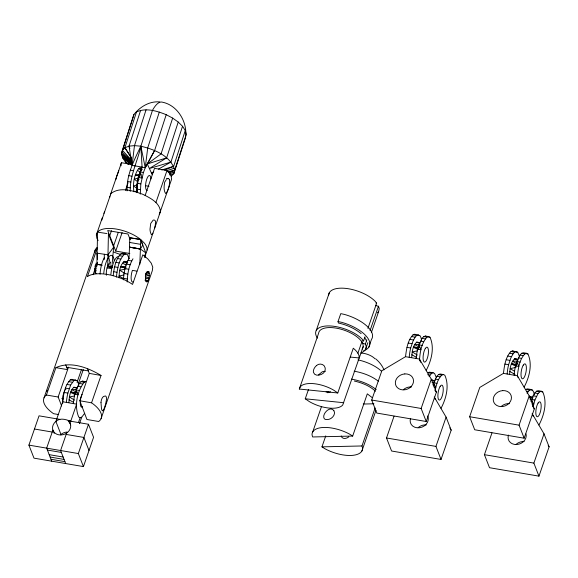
<?xml version="1.0" encoding="UTF-8"?>
<svg xmlns="http://www.w3.org/2000/svg" width="578" height="578" viewBox="0 0 578 578"><rect width="100%" height="100%" fill="white"/><g stroke="black" fill="none" stroke-linecap="round" stroke-linejoin="round"><path stroke-width="0.87" d="M137.094 192.698C136.986 183.941 138.778 175.177 142.072 167.085L140.851 146.212L152.448 110.405A37.021 11.69 -80.3 0 1 162.353 102.176C177.901 105.225 187.922 122.818 185.48 137.774L173.884 173.588L171.326 176.146M140.273 194.129L140.851 183.898L143.416 172.54L145.251 167.743L154.608 150.504L166.204 114.69C156.999 110.99 146.046 107.508 136.495 111.93L124.899 147.737L122.334 150.302L121.532 153.661L122.536 157.584L125.289 161.804L127.131 163.617M127.073 190.863C126.466 174.831 134.11 160.222 140.851 146.212C154.138 149.341 170.813 155.713 174.686 170.228L173.884 173.588L169.694 174.953M130.252 191.405C129.739 175.611 137.68 161.334 140.851 146.212L134.479 145.62L129.038 146.14L124.899 147.737L131.408 158.076M104.235 259.529L104.343 254.262M106.395 275.244A7.593 2.399 -80.3 0 1 107.046 267.889L107.732 266.003L108.433 233.794M62.677 403.516C63.298 395.338 64.425 386.09 70.278 379.869L71.874 379.312L76.99 380.613L78.102 382.463L78.861 385.374M419.404 360.809C420.033 352.623 421.16 343.383 427.005 337.155L428.601 336.598L430.01 337.27C434.764 347.667 431.419 360.658 426.21 370.354M123.446 279.86C123.873 272.498 125.231 264.876 129.031 258.467L129.494 247.109L140.403 249.031L145.858 252.911L145.367 257.369M127.196 282.021C127.413 274.023 128.858 265.736 132.983 258.778M97.574 263.012L97.097 263.135C94.98 265.873 94.084 270.114 95.442 273.365L96.338 273.473L94.727 273.018M137.326 192.308L136.863 188.182L137.362 181.622M141.061 240.397L142.788 245.036L140.403 249.031L129.45 247.153L129.819 237.739L140.772 239.624L139.811 264.363M68.898 402.505C69.266 397.274 69.75 391.075 73.782 387.282L76.441 387.549M411.702 357.421C412.071 352.183 412.555 345.991 416.586 342.198L419.245 342.465M509.623 374.118C509.998 368.88 510.475 362.688 514.514 358.895L517.173 359.162M136.957 185.227L136.878 187.771M137 184.577L139.067 174.693L141.379 170.055L138.597 168.624C133.966 175.17 132.759 183.905 133.915 191.723M112.219 263.293L113.649 247.189L108.758 234.632M405.525 356.684L419.447 359.061L431.289 379.175L436.376 392.209L426.232 421.499L376.791 413.068L371.705 400.034L381.848 370.744L405.525 356.684C406.479 349.098 407.519 340.514 413.082 334.778L414.679 334.221L419.794 335.529L420.907 337.379L421.665 340.283M524.138 387.058C529.347 377.355 532.685 364.371 527.938 353.967L526.529 353.295L524.932 353.859C519.376 359.588 518.336 368.172 517.375 375.758L529.217 395.872L534.296 408.906L524.159 438.196L474.711 429.765L469.632 416.731L479.769 387.441L503.445 373.381C504.406 365.795 505.447 357.218 511.003 351.482L512.599 350.925L517.715 352.226L519.398 356.258M113.158 275.757C114.155 268.127 115.347 259.551 120.961 253.829L122.615 253.272L127.391 254.551L129.132 258.778M116.38 277.129C117.377 269.247 118.483 260.331 124.277 254.392L125.932 253.836M142.072 167.085L132.073 165.38L134.479 145.62L146.075 109.813M137.434 181.174L138.077 178.046L134.255 179.151L137.383 181.499M115.766 179.686L116.655 176.326M101.714 220.254L110.933 193.5C120.188 186.47 133.121 190.827 142.976 194.367C150.092 197.958 159.636 202.495 160.453 211.461L147.079 250.093M435.097 390.793C436.274 385.259 437.582 379.168 441.809 375.1L443.405 374.544L444.814 375.216C449.561 385.613 446.223 398.603 441.014 408.299M533.176 406.717L534.896 400.063L538.053 393.546L539.736 391.805L541.333 391.241L542.735 391.913C547.489 402.317 544.151 415.3 538.942 425.003M371.358 332.588L378.619 311.614L379.233 308.609L378.474 306.239A2.926 1.293 19.1 0 1 375.606 305.249M159.716 101.93C149.565 100.948 140.071 106.786 133.93 114.495L121.532 153.661L131.994 163.567M138.149 177.764L138.807 175.575L135.375 174.946L139.168 174.433L140.151 172.121L137.34 170.322M154.572 228.447L155.2 225.521A7.565 1.539 -76.8 0 0 155.446 221.114A7.565 3.201 -84.2 0 0 153.112 220.182L150.706 223.484L150.013 229.141A7.565 3.201 -84.2 0 0 151.06 233.772A7.565 1.539 -76.8 0 0 152.093 234.48L152.96 233.1M73.384 403.596A18.243 5.758 -80.3 0 1 74.851 394.268L76.13 389.883L79.265 383.438L80.949 381.69L82.546 381.133L85.797 381.682L84.2 382.246C76.961 391.523 74.114 406.081 78.731 417.049L80.132 417.728L81.729 417.179L84.648 413.335M66.419 402.404A18.243 5.758 -80.3 0 1 67.886 393.083L70.653 385.064L73.984 380.497L75.581 379.941M409.224 357.32A18.243 5.758 -80.3 0 1 410.691 347.999L412.945 341.244L415.112 337.162L416.789 335.413L418.385 334.857M428.601 336.598L425.35 336.042L423.753 336.598L422.07 338.347L418.934 344.799L417.656 349.184A18.243 5.758 -80.3 0 0 416.189 358.505M507.152 374.017A18.243 5.758 -80.3 0 1 508.611 364.696L510.865 357.941L513.033 353.859L514.716 352.11L516.313 351.554M526.529 353.295L523.278 352.746L521.681 353.303L519.998 355.051L516.862 361.496L515.576 365.881A18.243 5.758 -80.3 0 0 514.117 375.209M433.558 386.09L433.139 384.796L433.738 382.744L436.874 376.292L438.558 374.544L440.154 373.988L443.405 374.544M133.93 114.495L122.334 150.302L131.481 160.077M132.073 165.38L129.038 146.14L140.635 110.333M159.311 112.067L147.715 147.881L145.251 167.743L142.065 167.201M166.204 114.69L172.656 118.093L161.06 153.907L147.282 163.986L152.173 174.578M178.219 122.045L182.525 126.271L170.929 162.086L149.377 168.523L166.623 157.859L178.219 122.045L172.656 118.093M164.73 170.127L173.682 166.305L185.278 130.491L182.525 126.271M144.5 257.008L145.858 252.911A26.581 11.733 19.1 0 0 144.363 243.136L140.613 239.473A26.581 11.733 19.1 0 0 97.559 232.125L96.338 234.943L96.844 238.281L98.166 240.455M144.421 257.152L145.858 252.911L140.967 240.383M46.739 391.299L47.129 390.157M96.338 234.943L102.219 217.957M110.326 194.909L121.474 162.714L131.697 164.455M44.036 397.845L95.283 249.841M68.139 420.791L88.485 424.259L93.571 437.293L83.427 466.583L33.986 458.152L28.9 445.118L39.044 415.828L59.881 419.382M58.66 414.563L53.552 413.689A30.374 13.41 19.1 0 1 46.421 395.02L55.9 367.651C70.646 360.838 88.008 367.608 101.027 375.462L91.548 402.823A30.374 13.41 19.1 0 1 98.679 421.499L86.946 419.498L79.786 400.749L89.265 373.381L87.502 368.612M97.379 247.861L87.422 276.616A30.374 13.41 19.1 0 1 132.55 284.419L142.802 254.826L147.838 258.937L151.234 263.135L152.758 267.137L152.317 270.67L101.063 418.674M93.094 274.709L94.828 269.702M109.733 235.716L111.475 230.68M125.455 190.306L128.099 182.684M61.658 405.966L58.147 397.014L68.507 367.102M113.649 245.766L118.302 232.327M129.826 253.489L115.723 251.083L122.124 232.609M77.019 382.405L81.44 369.645M78.276 384.016L83.29 369.552M145.143 195.458L154.528 168.35L167.013 170.481L168.884 172.309L171.095 175.936L171.601 179.267L159.904 212.74M66.651 433.009L60.589 450.522L65.668 463.556M78.442 422.605L80.132 417.728M155.865 202.668L167.013 170.481M79.475 423.688L81.729 417.179M83.427 466.583L78.341 453.549L88.485 424.259M316.238 330.508L329.308 292.743M308.471 389.5L305.249 398.791L309.338 401.594A23.344 10.303 19.1 0 0 342.725 405.005L359.213 357.97C359.516 353.859 356.185 350.665 353.281 348.216L337.783 392.975L299.317 389.037L318.608 333.289A23.344 10.303 19.1 0 1 336.288 328.138A23.344 10.303 19.1 0 1 360.788 340.478L362.529 343.007A2.926 1.293 19.1 0 0 365.397 343.997L366.163 346.366A26.451 11.683 19.1 0 1 361.12 352.782M361.127 333.629C354.545 328.29 346.605 324.822 338.354 323.008L338.029 321.549L340.767 313.63L344.474 314.432A29.875 13.193 19.1 0 1 371.488 339.373L368.75 347.291M312.734 431.889L321.534 406.479M375.129 407.96L361.973 445.963L362.594 448.051A26.451 11.683 19.1 0 1 325.204 448.889L321.953 446.852L325.754 435.877M357.883 353.259L361.756 342.075M362.016 342.595L361.575 341.425A2.926 1.293 19.1 0 1 363.562 340.948L365.014 336.75M367.926 328.362L376.639 303.183L375.375 301.514A26.451 11.683 19.1 0 0 347.299 288.581A26.451 11.683 19.1 0 0 328.687 294.953M359.299 357.782L363.172 346.59M365.397 343.997L366.849 339.799M370.05 330.573L378.474 306.239M365.542 349.372L367.868 342.66M352.674 436.065L349.423 434.035A26.451 11.683 19.1 0 0 312.033 434.873L312.655 436.961L352.674 436.065L367.297 393.849L372.34 397.729M361.893 451.035L375.967 410.373M435.205 399.449L434.251 397.007L446.093 417.121L451.172 430.155L441.036 459.445L391.588 451.013L386.509 437.98L394.044 416.218M426.232 421.499L421.145 408.465L431.289 379.175M441.036 459.445L435.949 446.411L446.093 417.121M533.126 416.146L532.179 413.704L544.014 433.818L549.1 446.852L538.956 476.142L489.515 467.71L484.429 454.676L491.965 432.922M524.159 438.196L519.073 425.162L529.217 395.872M538.956 476.142L533.877 463.108L544.014 433.818M116.698 176.225L118.793 170.756M148.12 280.597L149.413 275.562L148.871 271.682C144.558 271.53 145.1 278.871 146.292 281.797L147.152 281.898L148.12 280.597L145.056 280.048M541.333 391.241L538.082 390.692L536.478 391.248L534.802 392.997L533.147 395.807L531.066 401.493L532.584 401.753L533.646 404.39L532.013 404.109M121.474 162.714L120.86 164.123L121.12 165.792M159.232 214.279L160.453 211.461M299.317 389.037L300.307 386.754A23.344 10.303 19.1 0 1 333.701 390.172L337.783 392.975M97.552 262.846L96.909 264.312A7.593 2.399 -80.3 0 0 95.702 273.423M107.631 266.003L108.939 263.582L110.282 262.831A7.593 2.399 -80.3 0 1 110.846 263.214M64.519 390.974L62.858 396.017L62.547 401.522M140.273 171.868L141.379 170.055M103.83 213.304L104.697 211.924M82.098 394.391L81.866 394.839A7.593 2.399 -80.3 0 0 80.79 398.336M127.76 262.181L124.487 261.314C119.617 264.926 119.299 272.209 118.989 277.83M154.608 150.504L145.251 167.743L140.851 146.212M429.086 376.516L431.593 373.359L433.189 372.803L434.598 373.475L436.274 377.506M527.013 393.213L529.52 390.056L531.117 389.5L532.519 390.172L533.639 392.021L534.39 394.933M104.278 257.846L103.903 258.453A15.187 4.797 -80.3 0 0 100.066 274.182M142.007 169.202L141.538 169.831L142 169.383M110.152 262.867L107.985 254.804L113.649 247.189M318.521 374.876L322.314 371.748L325.378 371.286M141.039 174.787L139.544 174.534L139.883 176.146L138.734 177.511L141.921 178.053L140.259 171.919L143.416 172.54M166.392 179.52L164.687 182.164L164.166 185.957A7.695 3.251 -84.2 0 0 165.156 192.647L165.814 193.637C168.892 190.046 169.722 184.411 169.621 179.765M377.47 312.799L378.619 311.614M129.45 247.153L140.403 249.031M77.055 392.195L75.53 391.935L75.949 393.235L74.851 394.268L78.117 394.832L76.13 389.883L79.359 390.504M419.859 347.111L418.335 346.851L418.754 348.144L417.656 349.184L420.921 349.748L418.934 344.799L422.164 345.413M517.78 363.808L516.262 363.548L516.681 364.848L515.576 365.881L518.842 366.445L516.862 361.496L520.092 362.117M65.213 389.955L65.906 389.399M60.553 434.8L62.496 433.406A9.284 7.796 -21.3 0 1 67.091 432.033M153.813 171.745L151.472 173.06L153.184 172.54M158.48 169.108L170.929 162.086M169.065 172.93L174.686 170.228L186.282 134.414L185.278 130.491M169.368 173.899L174.289 171.904M168.776 172.295L174.686 170.228L167.866 171.796M136.964 184.881L133.439 186.094L136.863 188.182M166.688 170.712L174.18 168.263M147.282 163.986L166.623 157.859M137.752 179.642L139.255 179.173M161.724 169.946L173.682 166.305M330.508 391.761L328.954 392.18L326.05 391.884M123.894 274.955L118.981 276.067L123.721 278.639M134.71 191.556L137.087 191.043M74.475 395.952L69.418 396.999L74.533 400.113M417.28 350.868L412.222 351.908L417.338 355.029M516.046 367.391L510.15 368.612L514.536 371.278M124.993 269.218L119.762 270.258L124.884 273.473M434.793 381.307L431.39 380.143L434.909 380.613M529.311 396.84L532.837 397.31L529.311 396.84L532.721 398.004M139.081 176.225L139.883 176.146M94.539 268.878L96.1 268.734M145.454 275.908L149.413 275.562L145.634 274.008M94.741 266.126L97.082 265.959M125.888 268.228L120.751 266.819L125.925 266.451M145.649 278.509L148.922 278.3L145.309 276.689M145.873 273.3L149.384 273.141L146.22 272.13M419.007 344.38L414.585 344.567L419.108 347.024M517.816 361.048L512.505 361.264L516.277 363.309M76.202 389.471L71.78 389.651L76.303 392.108M432.041 382.405L434.699 382.289M529.968 399.102L531.738 399.03M417.952 348.173L418.754 348.144M515.872 364.87L516.681 364.848M75.14 393.264L75.949 393.235M94.366 271.255L95.854 271.205L95.392 271.068M363.251 404.036L373.923 403.798M321.953 446.852L361.973 445.963M141.82 168.754L138.597 168.624L139.833 167.779L140.967 167.858M147.195 271.581L148.871 271.682M145.967 281.305L147.643 281.421L145.201 280.532M127.536 262.195L123.468 261.863L127.254 263.416M350.268 357.052L359.213 357.97M305.249 398.791L343.715 402.721M420.098 342.667L416.586 342.198L419.996 343.361M518.018 359.364L514.514 358.895L517.917 360.058M431.39 380.143L434.902 380.613M77.293 387.751L73.782 387.282L77.192 388.445M97.4 259.334L97.133 253.186L107.985 254.804M106.966 233.57L97.559 232.125L96.909 264.312L97.523 264.731M101.706 265.064L96.909 264.312L102.234 265.223M125.404 261.531L127.174 261.812M408.241 343.043L411.962 343.65M506.162 359.74L509.883 360.347M65.437 388.127L69.15 388.734M129.819 237.739L140.613 239.473M406.991 347.371L410.691 347.999M504.912 364.075L508.611 364.696M64.187 392.462L67.886 393.083M130.238 170.163L133.424 170.705M166.341 178.327L168.104 178.631M128.728 175.669L131.914 176.211M127.659 181.514L130.845 182.056M137.665 183.356L140.851 183.898M145.468 185.69L148.987 186.289M127.088 187.301L130.274 187.843M137.109 189.143L140.288 189.685M120.961 253.829L124.277 254.392M119.213 255.628L122.529 256.191M117.493 258.539L120.809 259.11M127.911 260.317L131.697 260.967M115.918 262.376L119.234 262.939M126.336 264.153L130.122 264.796M108.245 264.666L112.681 265.425M120.751 266.819L126.076 267.73M114.603 266.863L117.919 267.426M125.021 268.64L128.807 269.283M136.863 271.125L132.427 270.367A7.593 2.399 -80.3 0 0 131.141 278.697A7.593 2.399 -80.3 0 0 133.142 281.898M107.046 267.889L111.489 268.647M113.628 271.703L116.944 272.267M124.046 273.481L127.832 274.124M123.482 278.343L127.268 278.986M418.306 335.276L419.794 335.529M428.385 336.988L430.01 337.27M516.233 351.973L517.715 352.226M526.305 353.693L527.938 353.967M413.082 334.778L416.789 335.413M423.753 336.598L427.005 337.155M511.003 351.482L514.716 352.11M521.681 353.303L524.932 353.859M411.399 336.526L415.112 337.162M422.07 338.347L425.329 338.903M509.319 353.23L513.033 353.859M519.998 355.051L523.249 355.6M409.744 339.344L413.458 339.98M420.423 341.165L423.674 341.721M507.672 356.041L511.385 356.677M518.35 357.861L521.602 358.418M417.778 348.079L413.429 347.335L418.212 349.589M516.573 364.928L511.349 364.039L516.14 366.293M503.445 373.381L517.375 375.758L518.011 377.391M433.189 372.803L429.476 372.167L427.879 372.723L431.593 373.359M531.117 389.5L527.403 388.871L525.807 389.428L529.52 390.056M529.549 389.666L532.519 390.172M539.484 391.357L542.735 391.913M438.558 374.544L441.809 375.1M536.478 391.248L539.736 391.805M427.684 374.725L429.909 375.108M436.874 376.292L440.125 376.849M526.348 391.552L527.837 391.805M534.802 392.997L538.053 393.546M435.227 379.11L438.478 379.667M533.147 395.807L536.398 396.364M371.705 400.034L421.145 408.465M469.632 416.731L519.073 425.162M66.68 367.247L88.362 370.931M55.9 367.651L67.619 369.653L65.733 364.841M75.501 380.36L76.99 380.613M70.278 379.869L73.984 380.497M80.949 381.69L84.2 382.246M68.594 381.617L72.308 382.246M79.265 383.438L82.524 383.987M386.509 437.98L435.949 446.411M484.429 454.676L533.877 463.108M66.94 384.428L70.653 385.064M77.618 386.249L80.869 386.805M75.848 393.315L70.624 392.426L74.613 394.304M46.421 395.02L58.147 397.014M61.788 398.596L63.537 398.892M68.327 420.907L70.502 424.331A9.284 7.796 -21.3 0 1 67.778 432.2L65.834 433.594A9.284 7.796 -21.3 0 1 53.559 431.499L52.742 429.635A9.284 7.796 -21.3 0 1 55.466 421.767C59.859 417.338 65.87 419.44 70.704 421.311M34.47 429.02L52.23 432.048M66.159 434.425L83.918 437.452L88.998 450.486M28.9 445.118L78.341 453.549M47.403 450.052L61.333 452.43M49.202 454.662L63.125 457.039M50.127 457.046L64.057 459.423M50.994 459.272L64.924 461.649M129.638 242.449L140.584 244.328M112.031 266.892L107.587 266.126L112.753 267.563L107.53 266.292M354.148 371.192C362.76 372.694 371.314 375.845 378.315 381.155M433.139 384.796L434.663 385.056L435.718 387.694L434.085 387.412M351.402 379.11C360.267 380.685 369.147 383.908 376.206 389.601M107.364 266.812L112.132 267.636M89.265 373.381L101.027 375.462M79.786 400.749L91.548 402.823M534.896 400.063L531.666 399.441L532.584 401.753M436.968 383.359L433.738 382.744L434.663 385.056M354.328 381.032C361.965 382.788 369.703 385.801 375.476 391.248M338.029 321.549L341.728 322.351A29.875 13.193 19.1 0 1 367.095 337.147A29.875 13.193 19.1 0 1 363.663 350.694M95.883 263.2L97.509 263.619M511.573 363.352L516.631 364.754M413.646 346.648L417.865 347.819M70.841 391.74L75.061 392.91M135.375 174.946L138.641 175.936M96.244 263.965L97.776 264.464M95.507 264.688L97.068 265.266M94.582 269.731L96.179 270.432M512.599 350.925L514.008 351.59M425.35 336.042L426.759 336.714M82.546 381.133L83.955 381.798M122.615 253.272L124.075 253.988M122.42 263.142L126.228 265.092M509.76 371.43L515.07 374.443M411.839 354.726L416.391 357.312M69.028 399.817L73.587 402.396M128.894 164.297L125.289 161.804L127.911 164.159M131.632 164.354L122.536 157.584L130.751 164.477M515.446 358.765L516.241 359.372M530.243 396.71L531.045 397.317M432.322 380.013L433.124 380.62M131.553 161.269L121.532 153.661L132.189 162.815M122.037 155.619L131.943 164.036M375.722 358.873C379.24 361.828 382.296 365.592 383.98 369.891M121.936 151.985L131.177 160.381M363.562 340.948L362.298 339.272A26.451 11.683 19.1 0 0 329.352 325.927A26.451 11.683 19.1 0 0 317.466 338.159M124.899 147.737L131.668 158.032M362.131 342.689L362.724 343.664A23.344 10.303 19.1 0 1 362.103 349.069M532.475 405.814L534.296 408.906M548.19 445.306L549.1 446.852M435.01 389.89L436.376 392.209M449.807 427.836L451.172 430.155M364.631 337.335L366.539 340.948M419.447 359.061L420.719 362.319M130.007 239.176L127.991 234.003L107.718 230.55L115.723 251.083M70.653 424.837L70.032 423.248L76.643 404.145L62.713 401.768L55.9 421.456L60.986 434.49M54.224 433.384L52.923 430.054L46.659 448.145L51.738 461.179M129.848 237.782L130.418 239.314M129.038 146.14L129.833 148.604M137.051 190.559L136.892 188.609M109.712 196.318L109.849 197.192M97.133 253.186L97.357 254.905M357.992 359.884A26.451 11.683 19.1 0 1 381.617 371.329M348.83 436.867A6.228 4.27 -43.2 0 1 341.222 435.949M361.12 353.071A11.184 4.935 19.1 0 1 374.999 358.786M375.946 303.139A2.926 1.293 19.1 0 1 376.639 303.183M327.878 392.823A6.726 5.881 -8.6 0 1 328.593 391.422M501.278 406.413A9.284 7.796 -21.3 0 1 509.399 403.661M516.082 444.359A9.284 7.796 -21.3 0 1 524.195 441.606M526.038 433.89A9.284 7.796 -21.3 0 1 516.768 444.525A9.284 7.796 -21.3 0 1 508.474 435.061M403.357 389.709A9.284 7.796 -21.3 0 1 411.471 386.964M418.154 427.655A9.284 7.796 -21.3 0 1 426.275 424.909M427.633 415.914A9.284 7.796 -21.3 0 1 419.642 427.742A9.284 7.796 -21.3 0 1 410.546 418.364M114.133 260.396A15.187 4.797 -80.3 0 0 113.577 257.824L112.703 256.105A15.187 4.797 -80.3 0 0 108.874 256.885L107.486 259.067A15.187 4.797 -80.3 0 0 103.758 273.278M167.244 178.826A7.695 3.251 -84.2 0 1 169.614 179.765M120.34 254.399A26.581 11.733 19.1 0 1 113.815 252.037M110.868 274.485A15.187 4.797 -80.3 0 1 118.671 256.56M82.683 406.796A7.593 2.399 -80.3 0 1 80.291 402.209M80.458 400.294A7.593 2.399 -80.3 0 1 80.66 398.986M147.195 190.437A7.593 2.399 -80.3 0 1 146.639 179.447A7.593 2.399 -80.3 0 1 150.916 178.949M94.763 252.441A30.374 13.41 19.1 0 1 97.053 247.514M100.984 402.498L101.439 408.133A7.593 2.363 -80.2 0 0 102.624 410.864L103.903 409.101A7.348 0.614 -73.2 0 0 105.622 404.073L106.634 398.69A7.593 2.363 -80.2 0 0 105.442 395.959L103.505 396.465L102.581 397.447A7.369 3.822 -88.3 0 0 100.984 402.498M425.343 348.447L424.671 349.755A7.593 2.399 -80.3 0 0 423.197 359.639A7.593 2.399 -80.3 0 0 426.188 360.824L426.867 359.516A7.593 2.399 -80.3 0 0 428.341 349.632A7.593 2.399 -80.3 0 0 425.343 348.447M440.147 386.393L439.475 387.701A7.593 2.399 -80.3 0 0 437.994 397.585A7.593 2.399 -80.3 0 0 440.992 398.769L441.664 397.462A7.593 2.399 -80.3 0 0 443.145 387.578A7.593 2.399 -80.3 0 0 440.147 386.393M523.271 365.144L522.599 366.452A7.593 2.399 -80.3 0 0 521.118 376.336A7.593 2.399 -80.3 0 0 524.116 377.521L524.788 376.22A7.593 2.399 -80.3 0 0 526.269 366.329A7.593 2.399 -80.3 0 0 523.271 365.144M538.075 403.09L537.403 404.398A7.593 2.399 -80.3 0 0 535.922 414.281A7.593 2.399 -80.3 0 0 538.92 415.466L539.592 414.166A7.593 2.399 -80.3 0 0 541.066 404.275A7.593 2.399 -80.3 0 0 538.075 403.09M316.578 365.498L315.364 366.705A6.726 4.407 -45.7 0 0 313.428 372.297C314.685 376.538 320.479 375.555 323.153 373.294A6.726 5.881 -8.6 0 0 325.089 367.702C324.294 363.902 319.172 362.955 316.578 365.498M404.81 373.908L402.447 374.342A9.284 7.796 -21.3 0 0 397.216 387.491A9.284 7.796 -21.3 0 0 412.504 384.724A9.284 7.796 -21.3 0 0 404.81 373.908M502.737 390.612L500.375 391.039A9.284 7.796 -21.3 0 0 495.136 404.195A9.284 7.796 -21.3 0 0 510.432 401.421A9.284 7.796 -21.3 0 0 502.737 390.612M333.889 410.741A6.307 4.768 -36.3 0 0 330.544 408.971A6.307 3.815 -48.9 0 0 326.7 410.907A6.192 3.75 -48.9 0 0 324.114 418.371A6.307 3.815 -48.9 0 0 326.888 419.527A6.307 4.768 -36.3 0 0 331.302 418.205A6.192 4.682 -36.3 0 0 333.889 410.741"/></g></svg>
